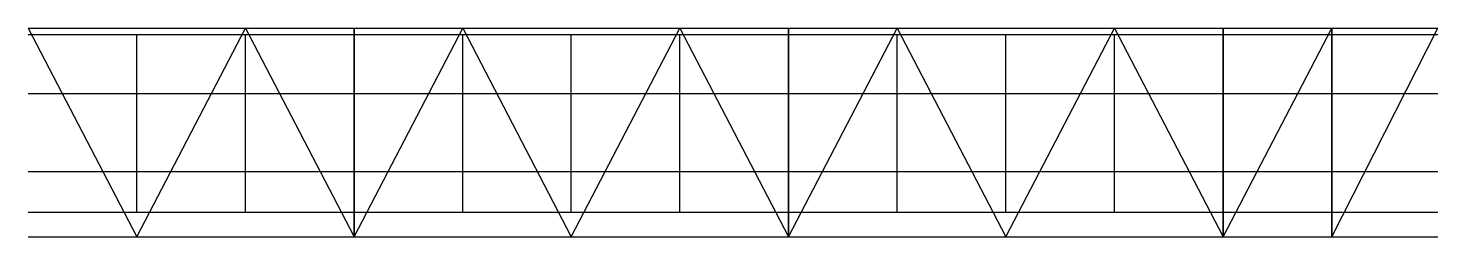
# Model space of a CAD drawing. Header units: millimetres. Extents: x 3000 to 41931, y -2875 to 2875.
import ezdxf

# ---------------------------------------------------------------- set-up
doc = ezdxf.new("R2010")
doc.units = ezdxf.units.MM
for name, color, linetype in [('ZJ8_CANTILEVER_EDGE', 3, 'CONTINUOUS'), ('ZJ8_COLUMN', 8, 'CONTINUOUS'), ('ZJ8_DECK_CROSS', 4, 'CONTINUOUS'), ('ZJ8_DECK_MAIN', 4, 'CONTINUOUS'), ('ZJ8_DECK_SECONDARY', 3, 'CONTINUOUS'), ('ZJ8_LONGITUDINAL_BRACE', 1, 'CONTINUOUS'), ('ZJ8_PLATFORM_BRACE', 1, 'CONTINUOUS'), ('ZJ8_TRANSVERSE_BRACE', 1, 'CONTINUOUS'), ('ZJ8_TRUSS_DIAGONAL', 5, 'CONTINUOUS'), ('ZJ8_TRUSS_LOWER', 5, 'CONTINUOUS'), ('ZJ8_TRUSS_UPPER', 5, 'CONTINUOUS'), ('ZJ8_TRUSS_VERTICAL', 5, 'CONTINUOUS')]:
    doc.layers.add(name, color=color, linetype=linetype)

msp = doc.modelspace()

# ---------------------------------------------------------------- linework, layer by layer
at = {"layer": 'ZJ8_CANTILEVER_EDGE'}
for p, q in [((3000, 2700, 17000), (6000, 2700, 17000)), ((6000, 2700, 17000), (9000, 2700, 17000)), ((9000, 2700, 17000), (12000, 2700, 17000)), ((12000, 2700, 17000), (15000, 2700, 17000)), ((15000, 2700, 17000), (18000, 2700, 17000)), ((18000, 2700, 17000), (21000, 2700, 17000)), ((21000, 2700, 17000), (24000, 2700, 17000)), ((24000, 2700, 17000), (27000, 2700, 17000)), ((27000, 2700, 17000), (30000, 2700, 17000)), ((30000, 2700, 17000), (33000, 2700, 17000)), ((33000, 2700, 17000), (36000, 2700, 17000)), ((36000, 2700, 17000), (39000, 2700, 17000)), ((39000, 2700, 17000), (41931.428571, 2700, 17000)), ((3000, -2200, 17000), (6000, -2200, 17000)), ((6000, -2200, 17000), (9000, -2200, 17000)), ((9000, -2200, 17000), (12000, -2200, 17000)), ((12000, -2200, 17000), (15000, -2200, 17000)), ((15000, -2200, 17000), (18000, -2200, 17000)), ((18000, -2200, 17000), (21000, -2200, 17000)), ((21000, -2200, 17000), (24000, -2200, 17000)), ((24000, -2200, 17000), (27000, -2200, 17000)), ((27000, -2200, 17000), (30000, -2200, 17000)), ((30000, -2200, 17000), (33000, -2200, 17000)), ((33000, -2200, 17000), (36000, -2200, 17000)), ((36000, -2200, 17000), (39000, -2200, 17000)), ((39000, -2200, 17000), (41931.428571, -2200, 17000))]:
    msp.add_line(p, q, dxfattribs=at)
at = {"layer": 'ZJ8_COLUMN'}
for p, q in [((12000, 2875), (12000, 2875, 4250)), ((12000, 2875, 4250), (12000, 2875, 8500)), ((12000, 2875, 8500), (12000, 2875, 12750)), ((12000, 2875, 12750), (12000, 2875, 17000)), ((24000, 2875), (24000, 2875, 4250)), ((24000, 2875, 4250), (24000, 2875, 8500)), ((24000, 2875, 8500), (24000, 2875, 12750)), ((24000, 2875, 12750), (24000, 2875, 17000)), ((36000, 2875), (36000, 2875, 4250)), ((36000, 2875, 4250), (36000, 2875, 8500)), ((36000, 2875, 8500), (36000, 2875, 12750)), ((36000, 2875, 12750), (36000, 2875, 17000)), ((39000, 2875), (39000, 2875, 4250)), ((39000, 2875, 4250), (39000, 2875, 8500)), ((39000, 2875, 8500), (39000, 2875, 12750)), ((39000, 2875, 12750), (39000, 2875, 17000)), ((12000, -2875), (12000, -2875, 4250)), ((12000, -2875, 4250), (12000, -2875, 8500)), ((12000, -2875, 8500), (12000, -2875, 12750)), ((12000, -2875, 12750), (12000, -2875, 17000)), ((24000, -2875), (24000, -2875, 4250)), ((24000, -2875, 4250), (24000, -2875, 8500)), ((24000, -2875, 8500), (24000, -2875, 12750)), ((24000, -2875, 12750), (24000, -2875, 17000)), ((36000, -2875), (36000, -2875, 4250)), ((36000, -2875, 4250), (36000, -2875, 8500)), ((36000, -2875, 8500), (36000, -2875, 12750)), ((36000, -2875, 12750), (36000, -2875, 17000)), ((39000, -2875), (39000, -2875, 4250)), ((39000, -2875, 4250), (39000, -2875, 8500)), ((39000, -2875, 8500), (39000, -2875, 12750)), ((39000, -2875, 12750), (39000, -2875, 17000))]:
    msp.add_line(p, q, dxfattribs=at)
at = {"layer": 'ZJ8_DECK_CROSS'}
for p, q in [((6000, -2200, 17000), (6000, 2700, 17000)), ((9000, -2200, 17000), (9000, 2700, 17000)), ((12000, -2200, 17000), (12000, 2700, 17000)), ((15000, -2200, 17000), (15000, 2700, 17000)), ((18000, -2200, 17000), (18000, 2700, 17000)), ((21000, -2200, 17000), (21000, 2700, 17000)), ((24000, -2200, 17000), (24000, 2700, 17000)), ((27000, -2200, 17000), (27000, 2700, 17000)), ((30000, -2200, 17000), (30000, 2700, 17000)), ((33000, -2200, 17000), (33000, 2700, 17000)), ((36000, -2200, 17000), (36000, 2700, 17000)), ((39000, -2200, 17000), (39000, 2700, 17000))]:
    msp.add_line(p, q, dxfattribs=at)
at = {"layer": 'ZJ8_DECK_MAIN'}
for p, q in [((3000, 2875, 17000), (6000, 2875, 17000)), ((6000, 2875, 17000), (9000, 2875, 17000)), ((9000, 2875, 17000), (12000, 2875, 17000)), ((12000, 2875, 17000), (15000, 2875, 17000)), ((15000, 2875, 17000), (18000, 2875, 17000)), ((18000, 2875, 17000), (21000, 2875, 17000)), ((21000, 2875, 17000), (24000, 2875, 17000)), ((24000, 2875, 17000), (27000, 2875, 17000)), ((27000, 2875, 17000), (30000, 2875, 17000)), ((30000, 2875, 17000), (33000, 2875, 17000)), ((33000, 2875, 17000), (36000, 2875, 17000)), ((36000, 2875, 17000), (39000, 2875, 17000)), ((39000, 2875, 17000), (41931.428571, 2875, 17000)), ((3000, -2875, 17000), (6000, -2875, 17000)), ((6000, -2875, 17000), (9000, -2875, 17000)), ((9000, -2875, 17000), (12000, -2875, 17000)), ((12000, -2875, 17000), (15000, -2875, 17000)), ((15000, -2875, 17000), (18000, -2875, 17000)), ((18000, -2875, 17000), (21000, -2875, 17000)), ((21000, -2875, 17000), (24000, -2875, 17000)), ((24000, -2875, 17000), (27000, -2875, 17000)), ((27000, -2875, 17000), (30000, -2875, 17000)), ((30000, -2875, 17000), (33000, -2875, 17000)), ((33000, -2875, 17000), (36000, -2875, 17000)), ((36000, -2875, 17000), (39000, -2875, 17000)), ((39000, -2875, 17000), (41931.428571, -2875, 17000))]:
    msp.add_line(p, q, dxfattribs=at)
at = {"layer": 'ZJ8_DECK_SECONDARY'}
for p, q in [((3000, 1075, 17000), (6000, 1075, 17000)), ((6000, 1075, 17000), (9000, 1075, 17000)), ((9000, 1075, 17000), (12000, 1075, 17000)), ((12000, 1075, 17000), (15000, 1075, 17000)), ((15000, 1075, 17000), (18000, 1075, 17000)), ((18000, 1075, 17000), (21000, 1075, 17000)), ((21000, 1075, 17000), (24000, 1075, 17000)), ((24000, 1075, 17000), (27000, 1075, 17000)), ((27000, 1075, 17000), (30000, 1075, 17000)), ((30000, 1075, 17000), (33000, 1075, 17000)), ((33000, 1075, 17000), (36000, 1075, 17000)), ((36000, 1075, 17000), (39000, 1075, 17000)), ((39000, 1075, 17000), (41931.428571, 1075, 17000)), ((3000, -1075, 17000), (6000, -1075, 17000)), ((6000, -1075, 17000), (9000, -1075, 17000)), ((9000, -1075, 17000), (12000, -1075, 17000)), ((12000, -1075, 17000), (15000, -1075, 17000)), ((15000, -1075, 17000), (18000, -1075, 17000)), ((18000, -1075, 17000), (21000, -1075, 17000)), ((21000, -1075, 17000), (24000, -1075, 17000)), ((24000, -1075, 17000), (27000, -1075, 17000)), ((27000, -1075, 17000), (30000, -1075, 17000)), ((30000, -1075, 17000), (33000, -1075, 17000)), ((33000, -1075, 17000), (36000, -1075, 17000)), ((36000, -1075, 17000), (39000, -1075, 17000)), ((39000, -1075, 17000), (41931.428571, -1075, 17000))]:
    msp.add_line(p, q, dxfattribs=at)
at = {"layer": 'ZJ8_LONGITUDINAL_BRACE'}
for p, q in [((36000, 2875), (39000, 2875, 17000)), ((36000, -2875), (39000, -2875, 17000))]:
    msp.add_line(p, q, dxfattribs=at)
at = {"layer": 'ZJ8_PLATFORM_BRACE'}
for p, q in [((3000, 2875, 17000), (6000, -2875, 17000)), ((6000, -2875, 17000), (9000, 2875, 17000)), ((9000, 2875, 17000), (12000, -2875, 17000)), ((12000, -2875, 17000), (15000, 2875, 17000)), ((15000, 2875, 17000), (18000, -2875, 17000)), ((18000, -2875, 17000), (21000, 2875, 17000)), ((21000, 2875, 17000), (24000, -2875, 17000)), ((24000, -2875, 17000), (27000, 2875, 17000)), ((27000, 2875, 17000), (30000, -2875, 17000)), ((30000, -2875, 17000), (33000, 2875, 17000)), ((33000, 2875, 17000), (36000, -2875, 17000)), ((36000, -2875, 17000), (39000, 2875, 17000)), ((39000, -2875, 17000), (41931.428571, 2875, 17000))]:
    msp.add_line(p, q, dxfattribs=at)
at = {"layer": 'ZJ8_TRANSVERSE_BRACE'}
for p, q in [((12000, -2875), (12000, 2875, 17000)), ((12000, 2875), (12000, -2875, 17000)), ((24000, -2875), (24000, 2875, 17000)), ((24000, 2875), (24000, -2875, 17000)), ((36000, -2875), (36000, 2875, 17000)), ((36000, 2875), (36000, -2875, 17000)), ((39000, -2875), (39000, 2875, 17000)), ((39000, 2875), (39000, -2875, 17000))]:
    msp.add_line(p, q, dxfattribs=at)
at = {"layer": 'ZJ8_TRUSS_DIAGONAL'}
for p, q in [((39000, 2875, 15200), (40865.454545, 2875, 17000)), ((39000, -2875, 15200), (40865.454545, -2875, 17000))]:
    msp.add_line(p, q, dxfattribs=at)
at = {"layer": 'ZJ8_TRUSS_LOWER'}
for p, q in [((39000, 2875, 15200), (40865.454545, 2875, 15200)), ((39000, -2875, 15200), (40865.454545, -2875, 15200))]:
    msp.add_line(p, q, dxfattribs=at)
at = {"layer": 'ZJ8_TRUSS_UPPER'}
for p, q in [((39000, 2875, 17000), (40865.454545, 2875, 17000)), ((39000, -2875, 17000), (40865.454545, -2875, 17000))]:
    msp.add_line(p, q, dxfattribs=at)
at = {"layer": 'ZJ8_TRUSS_VERTICAL'}
for p, q in [((39000, 2875, 17000), (39000, 2875, 15200)), ((40865.454545, 2875, 17000), (40865.454545, 2875, 15200)), ((39000, -2875, 17000), (39000, -2875, 15200)), ((40865.454545, -2875, 17000), (40865.454545, -2875, 15200))]:
    msp.add_line(p, q, dxfattribs=at)

doc.saveas('drawing.dxf')
